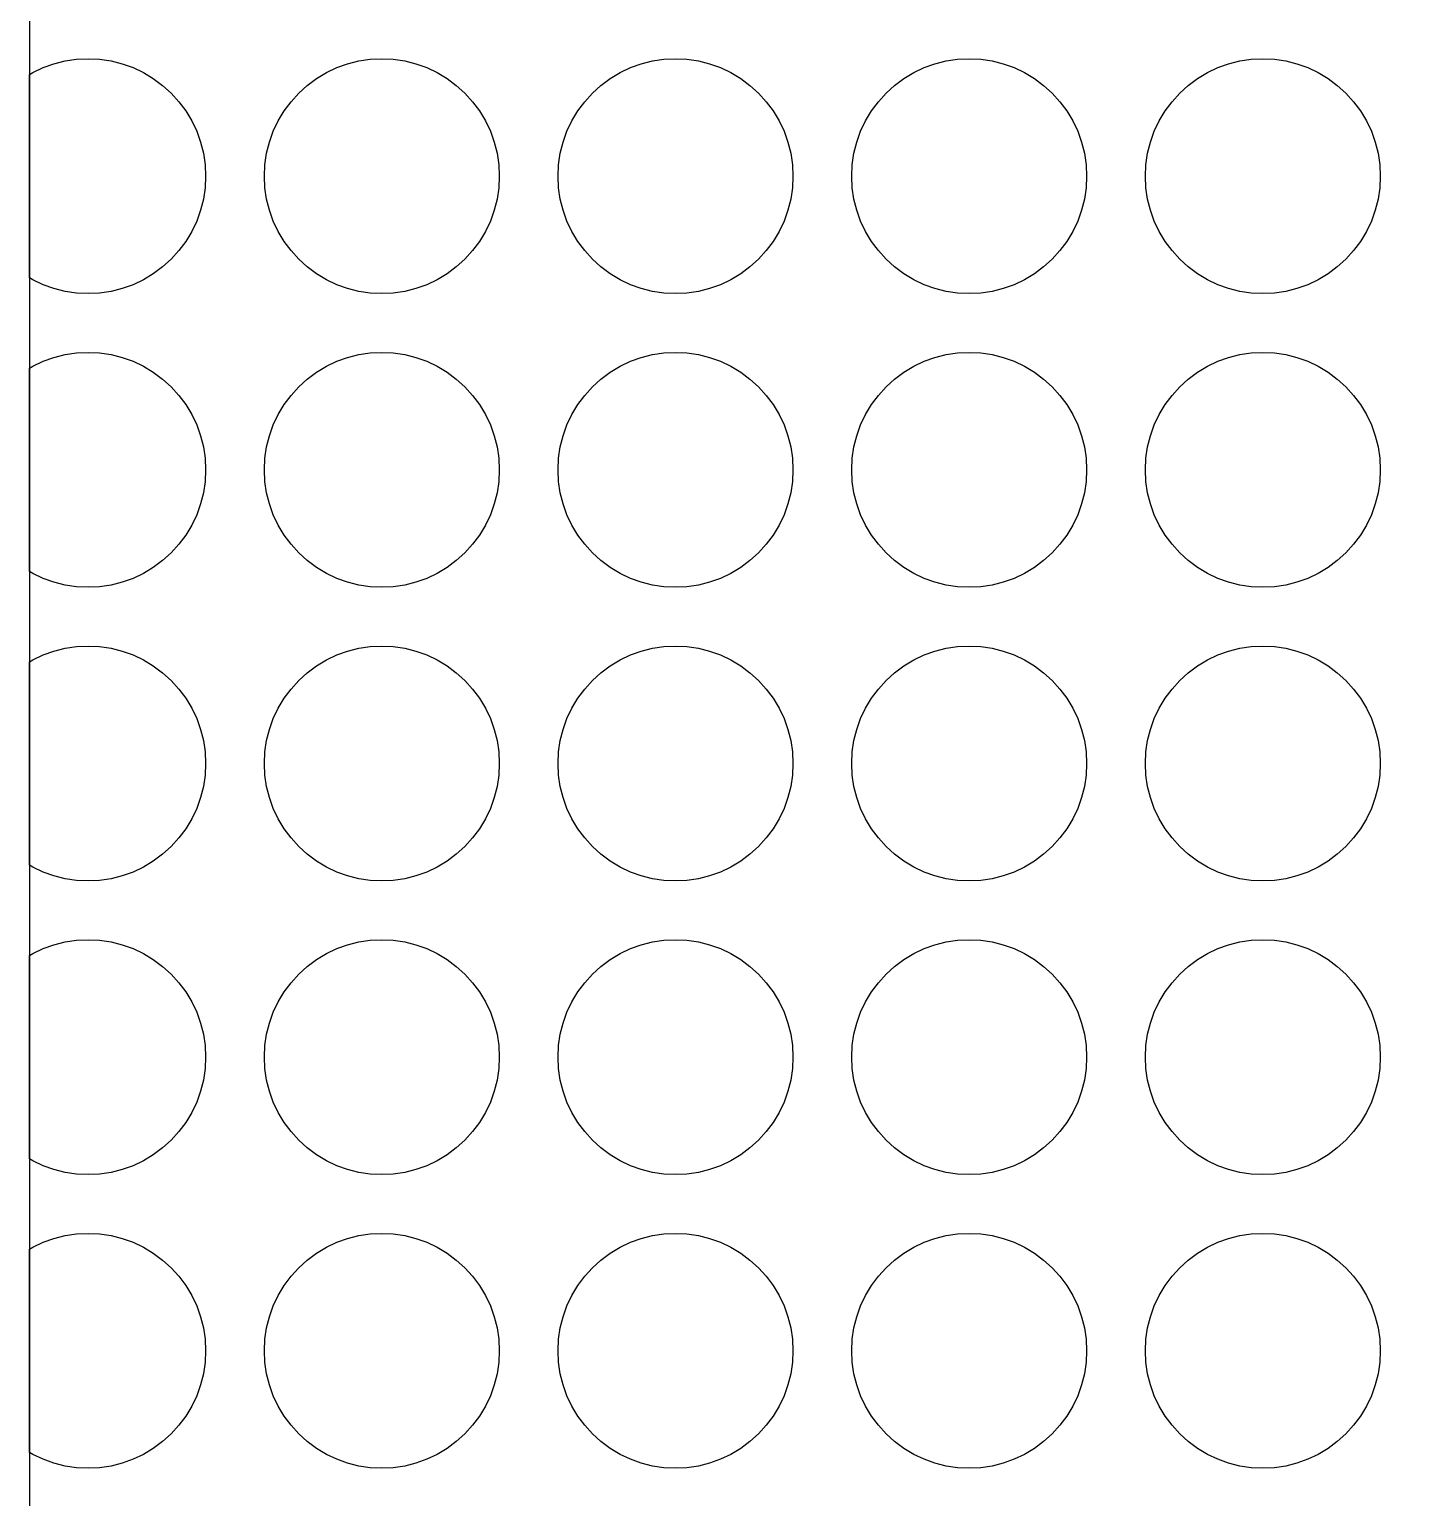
# Model space of a CAD drawing. Header units: millimetres. Extents: x 417.4 to 443.4, y -327.3 to -272.3.
# Drawn here: x 417.39 to 429.14, y -313.08 to -300.58 of the extents above; entities that cross this region are included whole.
import ezdxf

# ---------------------------------------------------------------- set-up
doc = ezdxf.new("R2010")
doc.units = ezdxf.units.MM
doc.layers.add('background', color=7, linetype='Continuous')
doc.layers.add('outline', color=3, linetype='Continuous')

msp = doc.modelspace()

# ---------------------------------------------------------------- linework, layer by layer
at = {"layer": 'background'}
for points in [[(417.387, -300.965), (417.415, -300.948), (417.504, -300.906), (417.596, -300.873), (417.692, -300.849), (417.789, -300.835), (417.887, -300.83), (417.985, -300.835), (418.082, -300.849), (418.177, -300.873), (418.269, -300.906), (418.358, -300.948), (418.442, -300.999), (418.521, -301.057), (418.594, -301.123), (418.66, -301.196), (418.718, -301.275), (418.769, -301.359), (418.811, -301.447), (418.844, -301.54), (418.868, -301.635), (418.882, -301.732), (418.887, -301.83), (418.882, -301.928), (418.868, -302.025), (418.844, -302.12), (418.811, -302.213), (418.769, -302.301), (418.718, -302.386), (418.66, -302.464), (418.594, -302.537), (418.521, -302.603), (418.442, -302.662), (418.358, -302.712), (418.269, -302.754), (418.177, -302.787), (418.082, -302.811), (417.985, -302.825), (417.887, -302.83), (417.789, -302.825), (417.692, -302.811), (417.596, -302.787), (417.504, -302.754), (417.415, -302.712), (417.387, -302.695)], [(421.387, -301.83), (421.382, -301.928), (421.368, -302.025), (421.344, -302.12), (421.311, -302.213), (421.269, -302.301), (421.218, -302.386), (421.16, -302.464), (421.094, -302.537), (421.021, -302.603), (420.942, -302.662), (420.858, -302.712), (420.769, -302.754), (420.677, -302.787), (420.582, -302.811), (420.485, -302.825), (420.387, -302.83), (420.289, -302.825), (420.192, -302.811), (420.096, -302.787), (420.004, -302.754), (419.915, -302.712), (419.831, -302.662), (419.752, -302.603), (419.68, -302.537), (419.614, -302.464), (419.555, -302.386), (419.505, -302.301), (419.463, -302.213), (419.43, -302.12), (419.406, -302.025), (419.392, -301.928), (419.387, -301.83), (419.392, -301.732), (419.406, -301.635), (419.43, -301.54), (419.463, -301.447), (419.505, -301.359), (419.555, -301.275), (419.614, -301.196), (419.68, -301.123), (419.752, -301.057), (419.831, -300.999), (419.915, -300.948), (420.004, -300.906), (420.096, -300.873), (420.192, -300.849), (420.289, -300.835), (420.387, -300.83), (420.485, -300.835), (420.582, -300.849), (420.677, -300.873), (420.769, -300.906), (420.858, -300.948), (420.942, -300.999), (421.021, -301.057), (421.094, -301.123), (421.16, -301.196), (421.218, -301.275), (421.269, -301.359), (421.311, -301.447), (421.344, -301.54), (421.368, -301.635), (421.382, -301.732)], [(423.887, -301.83), (423.882, -301.928), (423.868, -302.025), (423.844, -302.12), (423.811, -302.213), (423.769, -302.301), (423.718, -302.386), (423.66, -302.464), (423.594, -302.537), (423.521, -302.603), (423.442, -302.662), (423.358, -302.712), (423.269, -302.754), (423.177, -302.787), (423.082, -302.811), (422.985, -302.825), (422.887, -302.83), (422.789, -302.825), (422.692, -302.811), (422.596, -302.787), (422.504, -302.754), (422.415, -302.712), (422.331, -302.662), (422.252, -302.603), (422.18, -302.537), (422.114, -302.464), (422.055, -302.386), (422.005, -302.301), (421.963, -302.213), (421.93, -302.12), (421.906, -302.025), (421.892, -301.928), (421.887, -301.83), (421.892, -301.732), (421.906, -301.635), (421.93, -301.54), (421.963, -301.447), (422.005, -301.359), (422.055, -301.275), (422.114, -301.196), (422.18, -301.123), (422.252, -301.057), (422.331, -300.999), (422.415, -300.948), (422.504, -300.906), (422.596, -300.873), (422.692, -300.849), (422.789, -300.835), (422.887, -300.83), (422.985, -300.835), (423.082, -300.849), (423.177, -300.873), (423.269, -300.906), (423.358, -300.948), (423.442, -300.999), (423.521, -301.057), (423.594, -301.123), (423.66, -301.196), (423.718, -301.275), (423.769, -301.359), (423.811, -301.447), (423.844, -301.54), (423.868, -301.635), (423.882, -301.732)], [(426.387, -301.83), (426.382, -301.928), (426.368, -302.025), (426.344, -302.12), (426.311, -302.213), (426.269, -302.301), (426.218, -302.386), (426.16, -302.464), (426.094, -302.537), (426.021, -302.603), (425.942, -302.662), (425.858, -302.712), (425.769, -302.754), (425.677, -302.787), (425.582, -302.811), (425.485, -302.825), (425.387, -302.83), (425.289, -302.825), (425.192, -302.811), (425.096, -302.787), (425.004, -302.754), (424.915, -302.712), (424.831, -302.662), (424.752, -302.603), (424.68, -302.537), (424.614, -302.464), (424.555, -302.386), (424.505, -302.301), (424.463, -302.213), (424.43, -302.12), (424.406, -302.025), (424.392, -301.928), (424.387, -301.83), (424.392, -301.732), (424.406, -301.635), (424.43, -301.54), (424.463, -301.447), (424.505, -301.359), (424.555, -301.275), (424.614, -301.196), (424.68, -301.123), (424.752, -301.057), (424.831, -300.999), (424.915, -300.948), (425.004, -300.906), (425.096, -300.873), (425.192, -300.849), (425.289, -300.835), (425.387, -300.83), (425.485, -300.835), (425.582, -300.849), (425.677, -300.873), (425.769, -300.906), (425.858, -300.948), (425.942, -300.999), (426.021, -301.057), (426.094, -301.123), (426.16, -301.196), (426.218, -301.275), (426.269, -301.359), (426.311, -301.447), (426.344, -301.54), (426.368, -301.635), (426.382, -301.732)], [(428.887, -301.83), (428.882, -301.928), (428.868, -302.025), (428.844, -302.12), (428.811, -302.213), (428.769, -302.301), (428.718, -302.386), (428.66, -302.464), (428.594, -302.537), (428.521, -302.603), (428.442, -302.662), (428.358, -302.712), (428.269, -302.754), (428.177, -302.787), (428.082, -302.811), (427.985, -302.825), (427.887, -302.83), (427.789, -302.825), (427.692, -302.811), (427.596, -302.787), (427.504, -302.754), (427.415, -302.712), (427.331, -302.662), (427.252, -302.603), (427.18, -302.537), (427.114, -302.464), (427.055, -302.386), (427.005, -302.301), (426.963, -302.213), (426.93, -302.12), (426.906, -302.025), (426.892, -301.928), (426.887, -301.83), (426.892, -301.732), (426.906, -301.635), (426.93, -301.54), (426.963, -301.447), (427.005, -301.359), (427.055, -301.275), (427.114, -301.196), (427.18, -301.123), (427.252, -301.057), (427.331, -300.999), (427.415, -300.948), (427.504, -300.906), (427.596, -300.873), (427.692, -300.849), (427.789, -300.835), (427.887, -300.83), (427.985, -300.835), (428.082, -300.849), (428.177, -300.873), (428.269, -300.906), (428.358, -300.948), (428.442, -300.999), (428.521, -301.057), (428.594, -301.123), (428.66, -301.196), (428.718, -301.275), (428.769, -301.359), (428.811, -301.447), (428.844, -301.54), (428.868, -301.635), (428.882, -301.732)], [(417.387, -303.465), (417.415, -303.448), (417.504, -303.406), (417.596, -303.373), (417.692, -303.349), (417.789, -303.335), (417.887, -303.33), (417.985, -303.335), (418.082, -303.349), (418.177, -303.373), (418.269, -303.406), (418.358, -303.448), (418.442, -303.499), (418.521, -303.557), (418.594, -303.623), (418.66, -303.696), (418.718, -303.775), (418.769, -303.859), (418.811, -303.947), (418.844, -304.04), (418.868, -304.135), (418.882, -304.232), (418.887, -304.33), (418.882, -304.428), (418.868, -304.525), (418.844, -304.62), (418.811, -304.713), (418.769, -304.801), (418.718, -304.886), (418.66, -304.964), (418.594, -305.037), (418.521, -305.103), (418.442, -305.162), (418.358, -305.212), (418.269, -305.254), (418.177, -305.287), (418.082, -305.311), (417.985, -305.325), (417.887, -305.33), (417.789, -305.325), (417.692, -305.311), (417.596, -305.287), (417.504, -305.254), (417.415, -305.212), (417.387, -305.195)], [(421.387, -304.33), (421.382, -304.428), (421.368, -304.525), (421.344, -304.62), (421.311, -304.713), (421.269, -304.801), (421.218, -304.886), (421.16, -304.964), (421.094, -305.037), (421.021, -305.103), (420.942, -305.162), (420.858, -305.212), (420.769, -305.254), (420.677, -305.287), (420.582, -305.311), (420.485, -305.325), (420.387, -305.33), (420.289, -305.325), (420.192, -305.311), (420.096, -305.287), (420.004, -305.254), (419.915, -305.212), (419.831, -305.162), (419.752, -305.103), (419.68, -305.037), (419.614, -304.964), (419.555, -304.886), (419.505, -304.801), (419.463, -304.713), (419.43, -304.62), (419.406, -304.525), (419.392, -304.428), (419.387, -304.33), (419.392, -304.232), (419.406, -304.135), (419.43, -304.04), (419.463, -303.947), (419.505, -303.859), (419.555, -303.775), (419.614, -303.696), (419.68, -303.623), (419.752, -303.557), (419.831, -303.499), (419.915, -303.448), (420.004, -303.406), (420.096, -303.373), (420.192, -303.349), (420.289, -303.335), (420.387, -303.33), (420.485, -303.335), (420.582, -303.349), (420.677, -303.373), (420.769, -303.406), (420.858, -303.448), (420.942, -303.499), (421.021, -303.557), (421.094, -303.623), (421.16, -303.696), (421.218, -303.775), (421.269, -303.859), (421.311, -303.947), (421.344, -304.04), (421.368, -304.135), (421.382, -304.232)], [(423.887, -304.33), (423.882, -304.428), (423.868, -304.525), (423.844, -304.62), (423.811, -304.713), (423.769, -304.801), (423.718, -304.886), (423.66, -304.964), (423.594, -305.037), (423.521, -305.103), (423.442, -305.162), (423.358, -305.212), (423.269, -305.254), (423.177, -305.287), (423.082, -305.311), (422.985, -305.325), (422.887, -305.33), (422.789, -305.325), (422.692, -305.311), (422.596, -305.287), (422.504, -305.254), (422.415, -305.212), (422.331, -305.162), (422.252, -305.103), (422.18, -305.037), (422.114, -304.964), (422.055, -304.886), (422.005, -304.801), (421.963, -304.713), (421.93, -304.62), (421.906, -304.525), (421.892, -304.428), (421.887, -304.33), (421.892, -304.232), (421.906, -304.135), (421.93, -304.04), (421.963, -303.947), (422.005, -303.859), (422.055, -303.775), (422.114, -303.696), (422.18, -303.623), (422.252, -303.557), (422.331, -303.499), (422.415, -303.448), (422.504, -303.406), (422.596, -303.373), (422.692, -303.349), (422.789, -303.335), (422.887, -303.33), (422.985, -303.335), (423.082, -303.349), (423.177, -303.373), (423.269, -303.406), (423.358, -303.448), (423.442, -303.499), (423.521, -303.557), (423.594, -303.623), (423.66, -303.696), (423.718, -303.775), (423.769, -303.859), (423.811, -303.947), (423.844, -304.04), (423.868, -304.135), (423.882, -304.232)], [(426.387, -304.33), (426.382, -304.428), (426.368, -304.525), (426.344, -304.62), (426.311, -304.713), (426.269, -304.801), (426.218, -304.886), (426.16, -304.964), (426.094, -305.037), (426.021, -305.103), (425.942, -305.162), (425.858, -305.212), (425.769, -305.254), (425.677, -305.287), (425.582, -305.311), (425.485, -305.325), (425.387, -305.33), (425.289, -305.325), (425.192, -305.311), (425.096, -305.287), (425.004, -305.254), (424.915, -305.212), (424.831, -305.162), (424.752, -305.103), (424.68, -305.037), (424.614, -304.964), (424.555, -304.886), (424.505, -304.801), (424.463, -304.713), (424.43, -304.62), (424.406, -304.525), (424.392, -304.428), (424.387, -304.33), (424.392, -304.232), (424.406, -304.135), (424.43, -304.04), (424.463, -303.947), (424.505, -303.859), (424.555, -303.775), (424.614, -303.696), (424.68, -303.623), (424.752, -303.557), (424.831, -303.499), (424.915, -303.448), (425.004, -303.406), (425.096, -303.373), (425.192, -303.349), (425.289, -303.335), (425.387, -303.33), (425.485, -303.335), (425.582, -303.349), (425.677, -303.373), (425.769, -303.406), (425.858, -303.448), (425.942, -303.499), (426.021, -303.557), (426.094, -303.623), (426.16, -303.696), (426.218, -303.775), (426.269, -303.859), (426.311, -303.947), (426.344, -304.04), (426.368, -304.135), (426.382, -304.232)], [(428.887, -304.33), (428.882, -304.428), (428.868, -304.525), (428.844, -304.62), (428.811, -304.713), (428.769, -304.801), (428.718, -304.886), (428.66, -304.964), (428.594, -305.037), (428.521, -305.103), (428.442, -305.162), (428.358, -305.212), (428.269, -305.254), (428.177, -305.287), (428.082, -305.311), (427.985, -305.325), (427.887, -305.33), (427.789, -305.325), (427.692, -305.311), (427.596, -305.287), (427.504, -305.254), (427.415, -305.212), (427.331, -305.162), (427.252, -305.103), (427.18, -305.037), (427.114, -304.964), (427.055, -304.886), (427.005, -304.801), (426.963, -304.713), (426.93, -304.62), (426.906, -304.525), (426.892, -304.428), (426.887, -304.33), (426.892, -304.232), (426.906, -304.135), (426.93, -304.04), (426.963, -303.947), (427.005, -303.859), (427.055, -303.775), (427.114, -303.696), (427.18, -303.623), (427.252, -303.557), (427.331, -303.499), (427.415, -303.448), (427.504, -303.406), (427.596, -303.373), (427.692, -303.349), (427.789, -303.335), (427.887, -303.33), (427.985, -303.335), (428.082, -303.349), (428.177, -303.373), (428.269, -303.406), (428.358, -303.448), (428.442, -303.499), (428.521, -303.557), (428.594, -303.623), (428.66, -303.696), (428.718, -303.775), (428.769, -303.859), (428.811, -303.947), (428.844, -304.04), (428.868, -304.135), (428.882, -304.232)], [(417.387, -305.965), (417.415, -305.948), (417.504, -305.906), (417.596, -305.873), (417.692, -305.849), (417.789, -305.835), (417.887, -305.83), (417.985, -305.835), (418.082, -305.849), (418.177, -305.873), (418.269, -305.906), (418.358, -305.948), (418.442, -305.999), (418.521, -306.057), (418.594, -306.123), (418.66, -306.196), (418.718, -306.275), (418.769, -306.359), (418.811, -306.447), (418.844, -306.54), (418.868, -306.635), (418.882, -306.732), (418.887, -306.83), (418.882, -306.928), (418.868, -307.025), (418.844, -307.12), (418.811, -307.213), (418.769, -307.301), (418.718, -307.386), (418.66, -307.464), (418.594, -307.537), (418.521, -307.603), (418.442, -307.662), (418.358, -307.712), (418.269, -307.754), (418.177, -307.787), (418.082, -307.811), (417.985, -307.825), (417.887, -307.83), (417.789, -307.825), (417.692, -307.811), (417.596, -307.787), (417.504, -307.754), (417.415, -307.712), (417.387, -307.695)], [(421.387, -306.83), (421.382, -306.928), (421.368, -307.025), (421.344, -307.12), (421.311, -307.213), (421.269, -307.301), (421.218, -307.386), (421.16, -307.464), (421.094, -307.537), (421.021, -307.603), (420.942, -307.662), (420.858, -307.712), (420.769, -307.754), (420.677, -307.787), (420.582, -307.811), (420.485, -307.825), (420.387, -307.83), (420.289, -307.825), (420.192, -307.811), (420.096, -307.787), (420.004, -307.754), (419.915, -307.712), (419.831, -307.662), (419.752, -307.603), (419.68, -307.537), (419.614, -307.464), (419.555, -307.386), (419.505, -307.301), (419.463, -307.213), (419.43, -307.12), (419.406, -307.025), (419.392, -306.928), (419.387, -306.83), (419.392, -306.732), (419.406, -306.635), (419.43, -306.54), (419.463, -306.447), (419.505, -306.359), (419.555, -306.275), (419.614, -306.196), (419.68, -306.123), (419.752, -306.057), (419.831, -305.999), (419.915, -305.948), (420.004, -305.906), (420.096, -305.873), (420.192, -305.849), (420.289, -305.835), (420.387, -305.83), (420.485, -305.835), (420.582, -305.849), (420.677, -305.873), (420.769, -305.906), (420.858, -305.948), (420.942, -305.999), (421.021, -306.057), (421.094, -306.123), (421.16, -306.196), (421.218, -306.275), (421.269, -306.359), (421.311, -306.447), (421.344, -306.54), (421.368, -306.635), (421.382, -306.732)], [(423.887, -306.83), (423.882, -306.928), (423.868, -307.025), (423.844, -307.12), (423.811, -307.213), (423.769, -307.301), (423.718, -307.386), (423.66, -307.464), (423.594, -307.537), (423.521, -307.603), (423.442, -307.662), (423.358, -307.712), (423.269, -307.754), (423.177, -307.787), (423.082, -307.811), (422.985, -307.825), (422.887, -307.83), (422.789, -307.825), (422.692, -307.811), (422.596, -307.787), (422.504, -307.754), (422.415, -307.712), (422.331, -307.662), (422.252, -307.603), (422.18, -307.537), (422.114, -307.464), (422.055, -307.386), (422.005, -307.301), (421.963, -307.213), (421.93, -307.12), (421.906, -307.025), (421.892, -306.928), (421.887, -306.83), (421.892, -306.732), (421.906, -306.635), (421.93, -306.54), (421.963, -306.447), (422.005, -306.359), (422.055, -306.275), (422.114, -306.196), (422.18, -306.123), (422.252, -306.057), (422.331, -305.999), (422.415, -305.948), (422.504, -305.906), (422.596, -305.873), (422.692, -305.849), (422.789, -305.835), (422.887, -305.83), (422.985, -305.835), (423.082, -305.849), (423.177, -305.873), (423.269, -305.906), (423.358, -305.948), (423.442, -305.999), (423.521, -306.057), (423.594, -306.123), (423.66, -306.196), (423.718, -306.275), (423.769, -306.359), (423.811, -306.447), (423.844, -306.54), (423.868, -306.635), (423.882, -306.732)], [(426.387, -306.83), (426.382, -306.928), (426.368, -307.025), (426.344, -307.12), (426.311, -307.213), (426.269, -307.301), (426.218, -307.386), (426.16, -307.464), (426.094, -307.537), (426.021, -307.603), (425.942, -307.662), (425.858, -307.712), (425.769, -307.754), (425.677, -307.787), (425.582, -307.811), (425.485, -307.825), (425.387, -307.83), (425.289, -307.825), (425.192, -307.811), (425.096, -307.787), (425.004, -307.754), (424.915, -307.712), (424.831, -307.662), (424.752, -307.603), (424.68, -307.537), (424.614, -307.464), (424.555, -307.386), (424.505, -307.301), (424.463, -307.213), (424.43, -307.12), (424.406, -307.025), (424.392, -306.928), (424.387, -306.83), (424.392, -306.732), (424.406, -306.635), (424.43, -306.54), (424.463, -306.447), (424.505, -306.359), (424.555, -306.275), (424.614, -306.196), (424.68, -306.123), (424.752, -306.057), (424.831, -305.999), (424.915, -305.948), (425.004, -305.906), (425.096, -305.873), (425.192, -305.849), (425.289, -305.835), (425.387, -305.83), (425.485, -305.835), (425.582, -305.849), (425.677, -305.873), (425.769, -305.906), (425.858, -305.948), (425.942, -305.999), (426.021, -306.057), (426.094, -306.123), (426.16, -306.196), (426.218, -306.275), (426.269, -306.359), (426.311, -306.447), (426.344, -306.54), (426.368, -306.635), (426.382, -306.732)], [(428.887, -306.83), (428.882, -306.928), (428.868, -307.025), (428.844, -307.12), (428.811, -307.213), (428.769, -307.301), (428.718, -307.386), (428.66, -307.464), (428.594, -307.537), (428.521, -307.603), (428.442, -307.662), (428.358, -307.712), (428.269, -307.754), (428.177, -307.787), (428.082, -307.811), (427.985, -307.825), (427.887, -307.83), (427.789, -307.825), (427.692, -307.811), (427.596, -307.787), (427.504, -307.754), (427.415, -307.712), (427.331, -307.662), (427.252, -307.603), (427.18, -307.537), (427.114, -307.464), (427.055, -307.386), (427.005, -307.301), (426.963, -307.213), (426.93, -307.12), (426.906, -307.025), (426.892, -306.928), (426.887, -306.83), (426.892, -306.732), (426.906, -306.635), (426.93, -306.54), (426.963, -306.447), (427.005, -306.359), (427.055, -306.275), (427.114, -306.196), (427.18, -306.123), (427.252, -306.057), (427.331, -305.999), (427.415, -305.948), (427.504, -305.906), (427.596, -305.873), (427.692, -305.849), (427.789, -305.835), (427.887, -305.83), (427.985, -305.835), (428.082, -305.849), (428.177, -305.873), (428.269, -305.906), (428.358, -305.948), (428.442, -305.999), (428.521, -306.057), (428.594, -306.123), (428.66, -306.196), (428.718, -306.275), (428.769, -306.359), (428.811, -306.447), (428.844, -306.54), (428.868, -306.635), (428.882, -306.732)], [(417.387, -308.465), (417.415, -308.448), (417.504, -308.406), (417.596, -308.373), (417.692, -308.349), (417.789, -308.335), (417.887, -308.33), (417.985, -308.335), (418.082, -308.349), (418.177, -308.373), (418.269, -308.406), (418.358, -308.448), (418.442, -308.499), (418.521, -308.557), (418.594, -308.623), (418.66, -308.696), (418.718, -308.775), (418.769, -308.859), (418.811, -308.947), (418.844, -309.04), (418.868, -309.135), (418.882, -309.232), (418.887, -309.33), (418.882, -309.428), (418.868, -309.525), (418.844, -309.62), (418.811, -309.713), (418.769, -309.801), (418.718, -309.886), (418.66, -309.964), (418.594, -310.037), (418.521, -310.103), (418.442, -310.162), (418.358, -310.212), (418.269, -310.254), (418.177, -310.287), (418.082, -310.311), (417.985, -310.325), (417.887, -310.33), (417.789, -310.325), (417.692, -310.311), (417.596, -310.287), (417.504, -310.254), (417.415, -310.212), (417.387, -310.195)], [(421.387, -309.33), (421.382, -309.428), (421.368, -309.525), (421.344, -309.62), (421.311, -309.713), (421.269, -309.801), (421.218, -309.886), (421.16, -309.964), (421.094, -310.037), (421.021, -310.103), (420.942, -310.162), (420.858, -310.212), (420.769, -310.254), (420.677, -310.287), (420.582, -310.311), (420.485, -310.325), (420.387, -310.33), (420.289, -310.325), (420.192, -310.311), (420.096, -310.287), (420.004, -310.254), (419.915, -310.212), (419.831, -310.162), (419.752, -310.103), (419.68, -310.037), (419.614, -309.964), (419.555, -309.886), (419.505, -309.801), (419.463, -309.713), (419.43, -309.62), (419.406, -309.525), (419.392, -309.428), (419.387, -309.33), (419.392, -309.232), (419.406, -309.135), (419.43, -309.04), (419.463, -308.947), (419.505, -308.859), (419.555, -308.775), (419.614, -308.696), (419.68, -308.623), (419.752, -308.557), (419.831, -308.499), (419.915, -308.448), (420.004, -308.406), (420.096, -308.373), (420.192, -308.349), (420.289, -308.335), (420.387, -308.33), (420.485, -308.335), (420.582, -308.349), (420.677, -308.373), (420.769, -308.406), (420.858, -308.448), (420.942, -308.499), (421.021, -308.557), (421.094, -308.623), (421.16, -308.696), (421.218, -308.775), (421.269, -308.859), (421.311, -308.947), (421.344, -309.04), (421.368, -309.135), (421.382, -309.232)], [(423.887, -309.33), (423.882, -309.428), (423.868, -309.525), (423.844, -309.62), (423.811, -309.713), (423.769, -309.801), (423.718, -309.886), (423.66, -309.964), (423.594, -310.037), (423.521, -310.103), (423.442, -310.162), (423.358, -310.212), (423.269, -310.254), (423.177, -310.287), (423.082, -310.311), (422.985, -310.325), (422.887, -310.33), (422.789, -310.325), (422.692, -310.311), (422.596, -310.287), (422.504, -310.254), (422.415, -310.212), (422.331, -310.162), (422.252, -310.103), (422.18, -310.037), (422.114, -309.964), (422.055, -309.886), (422.005, -309.801), (421.963, -309.713), (421.93, -309.62), (421.906, -309.525), (421.892, -309.428), (421.887, -309.33), (421.892, -309.232), (421.906, -309.135), (421.93, -309.04), (421.963, -308.947), (422.005, -308.859), (422.055, -308.775), (422.114, -308.696), (422.18, -308.623), (422.252, -308.557), (422.331, -308.499), (422.415, -308.448), (422.504, -308.406), (422.596, -308.373), (422.692, -308.349), (422.789, -308.335), (422.887, -308.33), (422.985, -308.335), (423.082, -308.349), (423.177, -308.373), (423.269, -308.406), (423.358, -308.448), (423.442, -308.499), (423.521, -308.557), (423.594, -308.623), (423.66, -308.696), (423.718, -308.775), (423.769, -308.859), (423.811, -308.947), (423.844, -309.04), (423.868, -309.135), (423.882, -309.232)], [(426.387, -309.33), (426.382, -309.428), (426.368, -309.525), (426.344, -309.62), (426.311, -309.713), (426.269, -309.801), (426.218, -309.886), (426.16, -309.964), (426.094, -310.037), (426.021, -310.103), (425.942, -310.162), (425.858, -310.212), (425.769, -310.254), (425.677, -310.287), (425.582, -310.311), (425.485, -310.325), (425.387, -310.33), (425.289, -310.325), (425.192, -310.311), (425.096, -310.287), (425.004, -310.254), (424.915, -310.212), (424.831, -310.162), (424.752, -310.103), (424.68, -310.037), (424.614, -309.964), (424.555, -309.886), (424.505, -309.801), (424.463, -309.713), (424.43, -309.62), (424.406, -309.525), (424.392, -309.428), (424.387, -309.33), (424.392, -309.232), (424.406, -309.135), (424.43, -309.04), (424.463, -308.947), (424.505, -308.859), (424.555, -308.775), (424.614, -308.696), (424.68, -308.623), (424.752, -308.557), (424.831, -308.499), (424.915, -308.448), (425.004, -308.406), (425.096, -308.373), (425.192, -308.349), (425.289, -308.335), (425.387, -308.33), (425.485, -308.335), (425.582, -308.349), (425.677, -308.373), (425.769, -308.406), (425.858, -308.448), (425.942, -308.499), (426.021, -308.557), (426.094, -308.623), (426.16, -308.696), (426.218, -308.775), (426.269, -308.859), (426.311, -308.947), (426.344, -309.04), (426.368, -309.135), (426.382, -309.232)], [(428.887, -309.33), (428.882, -309.428), (428.868, -309.525), (428.844, -309.62), (428.811, -309.713), (428.769, -309.801), (428.718, -309.886), (428.66, -309.964), (428.594, -310.037), (428.521, -310.103), (428.442, -310.162), (428.358, -310.212), (428.269, -310.254), (428.177, -310.287), (428.082, -310.311), (427.985, -310.325), (427.887, -310.33), (427.789, -310.325), (427.692, -310.311), (427.596, -310.287), (427.504, -310.254), (427.415, -310.212), (427.331, -310.162), (427.252, -310.103), (427.18, -310.037), (427.114, -309.964), (427.055, -309.886), (427.005, -309.801), (426.963, -309.713), (426.93, -309.62), (426.906, -309.525), (426.892, -309.428), (426.887, -309.33), (426.892, -309.232), (426.906, -309.135), (426.93, -309.04), (426.963, -308.947), (427.005, -308.859), (427.055, -308.775), (427.114, -308.696), (427.18, -308.623), (427.252, -308.557), (427.331, -308.499), (427.415, -308.448), (427.504, -308.406), (427.596, -308.373), (427.692, -308.349), (427.789, -308.335), (427.887, -308.33), (427.985, -308.335), (428.082, -308.349), (428.177, -308.373), (428.269, -308.406), (428.358, -308.448), (428.442, -308.499), (428.521, -308.557), (428.594, -308.623), (428.66, -308.696), (428.718, -308.775), (428.769, -308.859), (428.811, -308.947), (428.844, -309.04), (428.868, -309.135), (428.882, -309.232)], [(417.387, -310.965), (417.415, -310.948), (417.504, -310.906), (417.596, -310.873), (417.692, -310.849), (417.789, -310.835), (417.887, -310.83), (417.985, -310.835), (418.082, -310.849), (418.177, -310.873), (418.269, -310.906), (418.358, -310.948), (418.442, -310.999), (418.521, -311.057), (418.594, -311.123), (418.66, -311.196), (418.718, -311.275), (418.769, -311.359), (418.811, -311.447), (418.844, -311.54), (418.868, -311.635), (418.882, -311.732), (418.887, -311.83), (418.882, -311.928), (418.868, -312.025), (418.844, -312.12), (418.811, -312.213), (418.769, -312.301), (418.718, -312.386), (418.66, -312.464), (418.594, -312.537), (418.521, -312.603), (418.442, -312.662), (418.358, -312.712), (418.269, -312.754), (418.177, -312.787), (418.082, -312.811), (417.985, -312.825), (417.887, -312.83), (417.789, -312.825), (417.692, -312.811), (417.596, -312.787), (417.504, -312.754), (417.415, -312.712), (417.387, -312.695)], [(421.387, -311.83), (421.382, -311.928), (421.368, -312.025), (421.344, -312.12), (421.311, -312.213), (421.269, -312.301), (421.218, -312.386), (421.16, -312.464), (421.094, -312.537), (421.021, -312.603), (420.942, -312.662), (420.858, -312.712), (420.769, -312.754), (420.677, -312.787), (420.582, -312.811), (420.485, -312.825), (420.387, -312.83), (420.289, -312.825), (420.192, -312.811), (420.096, -312.787), (420.004, -312.754), (419.915, -312.712), (419.831, -312.662), (419.752, -312.603), (419.68, -312.537), (419.614, -312.464), (419.555, -312.386), (419.505, -312.301), (419.463, -312.213), (419.43, -312.12), (419.406, -312.025), (419.392, -311.928), (419.387, -311.83), (419.392, -311.732), (419.406, -311.635), (419.43, -311.54), (419.463, -311.447), (419.505, -311.359), (419.555, -311.275), (419.614, -311.196), (419.68, -311.123), (419.752, -311.057), (419.831, -310.999), (419.915, -310.948), (420.004, -310.906), (420.096, -310.873), (420.192, -310.849), (420.289, -310.835), (420.387, -310.83), (420.485, -310.835), (420.582, -310.849), (420.677, -310.873), (420.769, -310.906), (420.858, -310.948), (420.942, -310.999), (421.021, -311.057), (421.094, -311.123), (421.16, -311.196), (421.218, -311.275), (421.269, -311.359), (421.311, -311.447), (421.344, -311.54), (421.368, -311.635), (421.382, -311.732)], [(423.887, -311.83), (423.882, -311.928), (423.868, -312.025), (423.844, -312.12), (423.811, -312.213), (423.769, -312.301), (423.718, -312.386), (423.66, -312.464), (423.594, -312.537), (423.521, -312.603), (423.442, -312.662), (423.358, -312.712), (423.269, -312.754), (423.177, -312.787), (423.082, -312.811), (422.985, -312.825), (422.887, -312.83), (422.789, -312.825), (422.692, -312.811), (422.596, -312.787), (422.504, -312.754), (422.415, -312.712), (422.331, -312.662), (422.252, -312.603), (422.18, -312.537), (422.114, -312.464), (422.055, -312.386), (422.005, -312.301), (421.963, -312.213), (421.93, -312.12), (421.906, -312.025), (421.892, -311.928), (421.887, -311.83), (421.892, -311.732), (421.906, -311.635), (421.93, -311.54), (421.963, -311.447), (422.005, -311.359), (422.055, -311.275), (422.114, -311.196), (422.18, -311.123), (422.252, -311.057), (422.331, -310.999), (422.415, -310.948), (422.504, -310.906), (422.596, -310.873), (422.692, -310.849), (422.789, -310.835), (422.887, -310.83), (422.985, -310.835), (423.082, -310.849), (423.177, -310.873), (423.269, -310.906), (423.358, -310.948), (423.442, -310.999), (423.521, -311.057), (423.594, -311.123), (423.66, -311.196), (423.718, -311.275), (423.769, -311.359), (423.811, -311.447), (423.844, -311.54), (423.868, -311.635), (423.882, -311.732)], [(426.387, -311.83), (426.382, -311.928), (426.368, -312.025), (426.344, -312.12), (426.311, -312.213), (426.269, -312.301), (426.218, -312.386), (426.16, -312.464), (426.094, -312.537), (426.021, -312.603), (425.942, -312.662), (425.858, -312.712), (425.769, -312.754), (425.677, -312.787), (425.582, -312.811), (425.485, -312.825), (425.387, -312.83), (425.289, -312.825), (425.192, -312.811), (425.096, -312.787), (425.004, -312.754), (424.915, -312.712), (424.831, -312.662), (424.752, -312.603), (424.68, -312.537), (424.614, -312.464), (424.555, -312.386), (424.505, -312.301), (424.463, -312.213), (424.43, -312.12), (424.406, -312.025), (424.392, -311.928), (424.387, -311.83), (424.392, -311.732), (424.406, -311.635), (424.43, -311.54), (424.463, -311.447), (424.505, -311.359), (424.555, -311.275), (424.614, -311.196), (424.68, -311.123), (424.752, -311.057), (424.831, -310.999), (424.915, -310.948), (425.004, -310.906), (425.096, -310.873), (425.192, -310.849), (425.289, -310.835), (425.387, -310.83), (425.485, -310.835), (425.582, -310.849), (425.677, -310.873), (425.769, -310.906), (425.858, -310.948), (425.942, -310.999), (426.021, -311.057), (426.094, -311.123), (426.16, -311.196), (426.218, -311.275), (426.269, -311.359), (426.311, -311.447), (426.344, -311.54), (426.368, -311.635), (426.382, -311.732)], [(428.887, -311.83), (428.882, -311.928), (428.868, -312.025), (428.844, -312.12), (428.811, -312.213), (428.769, -312.301), (428.718, -312.386), (428.66, -312.464), (428.594, -312.537), (428.521, -312.603), (428.442, -312.662), (428.358, -312.712), (428.269, -312.754), (428.177, -312.787), (428.082, -312.811), (427.985, -312.825), (427.887, -312.83), (427.789, -312.825), (427.692, -312.811), (427.596, -312.787), (427.504, -312.754), (427.415, -312.712), (427.331, -312.662), (427.252, -312.603), (427.18, -312.537), (427.114, -312.464), (427.055, -312.386), (427.005, -312.301), (426.963, -312.213), (426.93, -312.12), (426.906, -312.025), (426.892, -311.928), (426.887, -311.83), (426.892, -311.732), (426.906, -311.635), (426.93, -311.54), (426.963, -311.447), (427.005, -311.359), (427.055, -311.275), (427.114, -311.196), (427.18, -311.123), (427.252, -311.057), (427.331, -310.999), (427.415, -310.948), (427.504, -310.906), (427.596, -310.873), (427.692, -310.849), (427.789, -310.835), (427.887, -310.83), (427.985, -310.835), (428.082, -310.849), (428.177, -310.873), (428.269, -310.906), (428.358, -310.948), (428.442, -310.999), (428.521, -311.057), (428.594, -311.123), (428.66, -311.196), (428.718, -311.275), (428.769, -311.359), (428.811, -311.447), (428.844, -311.54), (428.868, -311.635), (428.882, -311.732)]]:
    msp.add_lwpolyline(points, close=True, dxfattribs=at)
at = {"layer": 'outline'}
msp.add_lwpolyline([(417.387, -327.33), (443.387, -327.33), (443.387, -272.33), (417.387, -272.33), (417.387, -327.33)], close=True, dxfattribs=at)

doc.saveas('drawing.dxf')
